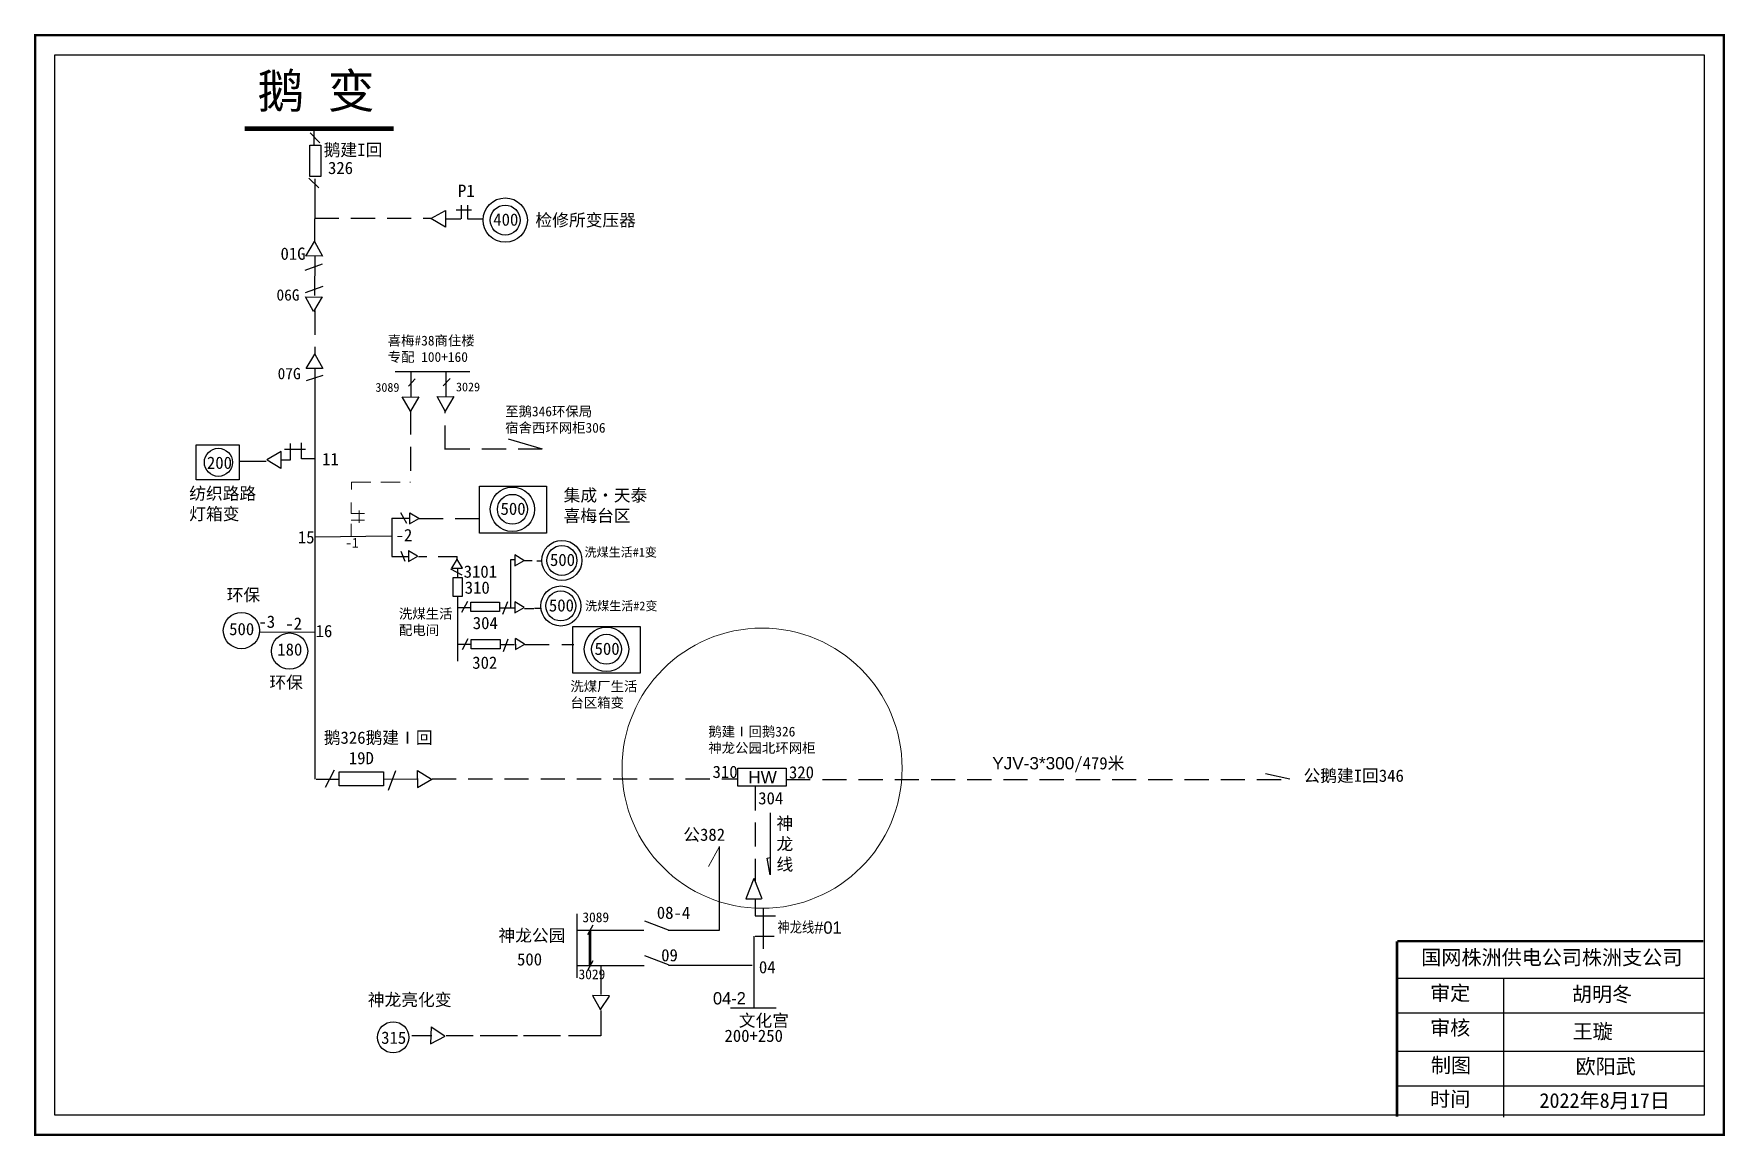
# Model space of a CAD drawing. Extents: x 0 to 344, y 0 to 224.
import ezdxf

# ---------------------------------------------------------------- set-up
doc = ezdxf.new("R2010")
doc.units = 0
doc.header["$LTSCALE"] = 0.774411
doc.linetypes.add('ACAD_ISO02W100', pattern=[15, 12, -3])
doc.linetypes.add('DASHED2', pattern=[9.525, 6.35, -3.175])
doc.layers.get('0').update_dxf_attribs({"linetype": 'CONTINUOUS'})
doc.styles.add('hztxt_txtstyle_2.50_0_0', font='', dxfattribs={"height": 2.5, "bigfont": 'hztxt.shx'})
doc.styles.add('SimSun_txtstyle_2.00_0_0', font='simsun.ttc', dxfattribs={"height": 2})
doc.styles.get("Standard").update_dxf_attribs({"font": 'simkai_0.ttf', "height": 2.5})
doc.styles.add('STYLE1', font='txt.shx', dxfattribs={"height": 2.6})
doc.styles.add('字体', font='simkai_0.ttf', dxfattribs={"height": 2.5})
doc.styles.add('宋体_txtstyle_3.00_0_0', font='SIMSUN.TTC', dxfattribs={"height": 3})
doc.styles.add('宋体_txtstyle_300.00_0_0300', font='SIMSUN.TTC', dxfattribs={"height": 300})
doc.styles.add('楷体_GB2312_txtstyle_2.00_0_0', font='SIMKAI.TTF', dxfattribs={"height": 2})
doc.styles.get('hztxt_txtstyle_2.50_0_0').set_extended_font_data('hztxt')

msp = doc.modelspace()

# ---------------------------------------------------------------- linework, layer by layer
at = {"linetype": 'Continuous'}
for p, q in [((57.95, 202.08), (55.97, 204.06)), ((57.73, 192.85), (55.75, 194.83)), ((56.92, 191.25), (56.89, 181.95)), ((80.59, 186.61), (83.54, 188.24)), ((83.54, 184.86), (80.59, 186.61)), ((83.55, 188.24), (83.54, 184.86)), ((83.57, 186.59), (86.71, 186.59)), ((85.76, 188.37), (88.89, 188.37)), ((86.73, 189.33), (86.73, 186.56)), ((88.01, 189.33), (88.01, 186.56)), ((88.01, 186.55), (91.15, 186.55)), ((55.13, 178.99), (56.89, 181.95)), ((56.89, 181.95), (58.52, 178.99)), ((58.47, 177.36), (54.93, 176.06)), ((58.46, 179.04), (55.13, 178.99)), ((55.08, 171.57), (58.62, 172.88)), ((56.66, 167.72), (55.03, 170.67)), ((55.09, 170.63), (58.41, 170.67)), ((58.41, 170.67), (56.66, 167.72)), ((55.16, 156.08), (56.92, 159.04)), ((56.92, 159.04), (58.55, 156.08)), ((58.54, 156.07), (55.16, 156.08)), ((76.6, 150.26), (76.6, 155.37)), ((83.69, 150.32), (83.69, 155.43)), ((55.26, 153.64), (58.62, 154.76)), ((76.4, 147.38), (74.77, 150.34)), ((74.83, 150.29), (78.15, 150.34)), ((78.15, 150.34), (76.4, 147.38)), ((83.49, 147.43), (81.86, 150.39)), ((81.92, 150.35), (85.24, 150.39)), ((85.24, 150.39), (83.49, 147.43)), ((103.35, 139.68), (96.38, 141.72)), ((50.76, 139.66), (55.07, 139.66)), ((51.93, 140.83), (51.93, 137.46)), ((54.25, 137.69), (54.25, 140.94)), ((47.02, 137.15), (41.66, 137.15)), ((51.93, 137.46), (50.18, 137.46)), ((56.81, 137.69), (54.25, 137.69)), ((72.64, 125.63), (72.64, 117.82)), ((74.38, 126.76), (75.59, 124.62)), ((72.56, 121.94), (56.94, 121.78)), ((74.48, 118.87), (75.28, 116.83)), ((85.91, 117.33), (85.91, 117.82)), ((96.89, 107.45), (96.89, 117.2)), ((96.89, 117.2), (97.67, 117.2)), ((86.97, 114.03), (84.68, 115.22)), ((86.07, 113.61), (86.07, 115.36)), ((99.32, 116.99), (101.22, 116.99)), ((102.14, 116.93), (103.18, 116.93)), ((86.01, 109.56), (86.01, 96.49)), ((88.03, 108.67), (86.84, 106.39)), ((94.7, 107.39), (97.67, 107.39)), ((96.18, 108.57), (95.19, 105.99)), ((99.67, 107.24), (101.57, 107.24)), ((101.69, 107.32), (102.85, 107.32)), ((88.12, 101.08), (86.93, 98.79)), ((94.74, 99.92), (97.6, 99.92)), ((96.27, 100.98), (95.28, 98.4)), ((107.23, 99.92), (109.68, 99.92)), ((60.86, 74.29), (59.03, 70.78)), ((73.4, 74.14), (71.87, 70.17)), ((143.13, 74.7), (152.94, 74.7)), ((143.13, 71.04), (143.13, 74.7)), ((152.94, 74.7), (152.94, 71.04)), ((152.94, 71.04), (143.13, 71.04)), ((149.72, 65.61), (149.72, 52.96)), ((139.36, 41.71), (139.36, 58.78)), ((149.07, 56.37), (149.72, 56.53)), ((149.72, 52.96), (149.07, 56.37)), ((110.31, 45.07), (110.31, 32.04)), ((148.24, 46.2), (148.24, 37.94)), ((110.3, 41.71), (123.99, 41.71)), ((113.57, 42.77), (112.46, 40.74)), ((112.81, 41.41), (112.81, 34.38)), ((113.09, 41.68), (113.09, 34.65)), ((128.97, 41.71), (124.14, 43.56)), ((128.94, 41.71), (139.36, 41.71)), ((146.33, 40.48), (146.33, 26.01)), ((110.31, 34.55), (124.02, 34.55)), ((113.57, 35.51), (112.46, 33.48)), ((115.21, 34.54), (115.21, 28.62)), ((128.97, 34.67), (124.14, 36.52)), ((129, 34.62), (146.01, 34.62)), ((277.39, 31.97), (339.76, 31.97)), ((299.04, 31.96), (299.04, 3.63)), ((115.21, 25.35), (115.21, 20.24)), ((141.6, 25.91), (150.92, 25.91)), ((277.39, 24.86), (339.76, 24.86)), ((80.8, 20.2), (76.71, 20.2)), ((89.19, 20.24), (83.69, 20.24)), ((98.2, 20.24), (90.62, 20.24)), ((107, 20.24), (99.42, 20.24)), ((115.21, 20.24), (108.63, 20.24)), ((277.39, 17.11), (339.76, 17.11)), ((277.39, 10.01), (339.76, 10.01))]:
    msp.add_line(p, q, dxfattribs=at)
at = {"linetype": 'ACAD_ISO02W100'}
msp.add_line((56.81, 201.59), (56.81, 204.67), dxfattribs=at)
for p, q in [((56.94, 194.74), (56.92, 191.25)), ((56.94, 178.89), (56.9, 170.94)), ((56.94, 155.98), (56.94, 72.49)), ((72.64, 125.63), (76.25, 125.63)), ((72.64, 117.82), (75.95, 117.82)), ((78.06, 117.82), (79.73, 117.82)), ((82.06, 117.82), (85.91, 117.82)), ((86.24, 107.42), (88.73, 107.42)), ((56.94, 102.34), (45.75, 102.38)), ((85.98, 99.95), (88.78, 99.95)), ((57.19, 72.47), (61.78, 72.47)), ((70.95, 72.46), (77.98, 72.52))]:
    msp.add_line(p, q)
at = {"linetype": 'DASHED2'}
for p, q in [((56.91, 186.74), (80.55, 186.7)), ((56.94, 167.88), (56.94, 159.04)), ((76.41, 147.55), (76.46, 132.94)), ((83.5, 139.6), (83.5, 147.44)), ((103.27, 139.69), (83.55, 139.69)), ((78.15, 125.54), (90.49, 125.55)), ((99.75, 99.92), (106.17, 99.92)), ((80.83, 72.53), (143.13, 72.53)), ((146.65, 71.03), (146.65, 51.71)), ((146.33, 52.24), (144.74, 48.11)), ((148.04, 48.1), (146.44, 52.24)), ((144.74, 48.11), (147.92, 48.11)), ((146.65, 48.11), (146.65, 44.61)), ((146.65, 44.61), (150.79, 44.61)), ((146.65, 40.48), (150.47, 40.48))]:
    msp.add_line(p, q, dxfattribs=at)
at = {"color": 0, "linetype": 'Continuous'}
for p, q in [((73.33, 155.47), (88.53, 155.47)), ((77.41, 154.01), (76.01, 152.51)), ((84.5, 154.06), (83.1, 152.57)), ((255.5, 72.49), (250.57, 73.59))]:
    msp.add_line(p, q, dxfattribs=at)
at = {"color": 7, "linetype": 'DASHED2'}
for p, q in [((50.07, 139.22), (47.15, 137.52)), ((50.09, 135.76), (50.07, 139.22)), ((47.22, 137.53), (50.05, 135.78)), ((76.25, 126.69), (76.26, 124.44)), ((76.26, 124.44), (78.16, 125.54)), ((78.12, 125.53), (76.28, 126.67)), ((76, 119.02), (76.01, 116.77)), ((76.01, 116.77), (77.91, 117.87)), ((77.86, 117.87), (76.03, 119)), ((85.91, 117.31), (84.77, 115.47)), ((87.01, 115.46), (85.9, 117.36)), ((97.67, 118.14), (97.68, 115.89)), ((99.53, 116.98), (97.69, 118.12)), ((84.76, 115.44), (87.01, 115.46)), ((97.68, 115.89), (99.58, 116.99)), ((97.68, 108.6), (97.7, 106.35)), ((97.7, 106.35), (99.6, 107.45)), ((99.55, 107.45), (97.71, 108.58)), ((97.78, 101.1), (97.79, 98.85)), ((97.79, 98.85), (99.69, 99.95)), ((99.65, 99.95), (97.81, 101.09)), ((77.82, 74.21), (77.84, 70.75)), ((77.84, 70.75), (80.76, 72.44)), ((80.69, 72.43), (77.86, 74.19)), ((113.53, 28.44), (115.13, 25.47)), ((116.99, 28.35), (113.53, 28.44)), ((115.13, 25.54), (116.97, 28.31)), ((80.63, 22.01), (80.54, 18.55)), ((83.44, 20.15), (80.67, 21.99)), ((80.54, 18.55), (83.51, 20.15))]:
    msp.add_line(p, q, dxfattribs=at)
at = {"color": 7, "linetype": 'DASHED2', "lineweight": 0, "ltscale": 0.807005}
msp.add_line((64.41, 132.92), (76.46, 132.94), dxfattribs=at)
at = {"color": 7, "linetype": 'Continuous', "lineweight": 0, "ltscale": 0.130865}
msp.add_line((64.41, 131.44), (64.41, 132.92), dxfattribs=at)
at = {"color": 7, "linetype": 'Continuous', "lineweight": 0, "ltscale": 0.274754}
msp.add_line((64.35, 126.59), (64.35, 128.79), dxfattribs=at)
at = {"color": 7, "linetype": 'Continuous', "lineweight": 0, "ltscale": 0.164852}
for p, q in [((64.35, 126.59), (67.07, 126.59)), ((64.36, 125.18), (67.08, 125.18)), ((65.98, 127.16), (65.98, 124.67))]:
    msp.add_line(p, q, dxfattribs=at)
at = {"color": 7, "linetype": 'DASHED2', "lineweight": 0, "ltscale": 0.534121}
msp.add_line((64.36, 121.86), (64.36, 125.18), dxfattribs=at)
at = {"color": 0, "linetype": 'DASHED2'}
msp.add_line((152.94, 72.42), (255.72, 72.43), dxfattribs=at)
at = {"color": 7, "linetype": 'Continuous', "lineweight": 0, "ltscale": 0.840777}
msp.add_line((139.36, 58.78), (137.14, 54.7), dxfattribs=at)
at = {"linetype": 'Continuous', "const_width": 0.5}
msp.add_lwpolyline([(-0.03, 223.99), (343.94, 223.99), (343.94, 0.03), (-0.03, 0.03)], close=True, dxfattribs=at)
at = {"linetype": 'Continuous'}
for points in [[(4.01, 219.95), (339.9, 219.95), (339.9, 4.07), (4.01, 4.07)], [(32.76, 140.56), (41.53, 140.56), (41.53, 133.42), (32.76, 133.42)], [(90.49, 132.12), (104.16, 132.12), (104.16, 122.56), (90.49, 122.56)], [(85.1, 113.53), (86.97, 113.53), (86.97, 109.69), (85.1, 109.69)], [(88.72, 108.48), (94.59, 108.48), (94.59, 106.59), (88.72, 106.59)], [(109.52, 103.58), (123.18, 103.58), (123.18, 94.03), (109.52, 94.03)], [(88.82, 100.88), (94.68, 100.88), (94.68, 98.99), (88.82, 98.99)], [(61.93, 73.98), (70.95, 73.98), (70.95, 71.08), (61.93, 71.08)]]:
    msp.add_lwpolyline(points, close=True, dxfattribs=at)
for points, const_width in [([(42.67, 204.93), (73.03, 204.93)], 1), ([(277.36, 39.47), (277.36, 3.74)], 0.5), ([(277.39, 39.47), (339.76, 39.47)], 0.5)]:
    msp.add_lwpolyline(points, dxfattribs=dict(at, const_width=const_width))
at = {"linetype": 'ACAD_ISO02W100'}
msp.add_lwpolyline([(58.14, 195.19), (55.93, 195.19), (55.93, 201.59), (58.14, 201.59)], close=True, dxfattribs=at)
at = {"color": 7, "linetype": 'Continuous'}
for centre, radius in [((95.72, 186.31), 4.52), ((95.72, 186.31), 3.05), ((37.31, 136.99), 2.86), ((97.2, 127.42), 4.52), ((97.2, 127.42), 3.05), ((107.27, 117.01), 4.08), ((107.27, 117.01), 3.05), ((107.05, 107.74), 4.08), ((107.05, 107.74), 3.05), ((116.35, 98.92), 4.52), ((116.35, 98.92), 3.05)]:
    msp.add_circle(centre, radius, dxfattribs=at)
for centre in [(42, 102.72), (51.8, 98.55)]:
    msp.add_circle(centre, 3.69)
at = {"color": 12, "linetype": 'Continuous', "lineweight": 0, "ltscale": 2.030372, "true_color": 0xc00000}
msp.add_circle((148.04, 74.7), 28.53, dxfattribs=at)
at = {"linetype": 'Continuous'}
msp.add_circle((72.9, 19.9), 3.18, dxfattribs=at)

# ---------------------------------------------------------------- texts
for s, p in [('06G', (49.14, 169.92)), ('07G', (49.37, 153.91))]:
    msp.add_text(s, height=2.3).set_placement(p)
at = {"style": '字体'}
for s, p in [('15', (53.49, 120.48)), ('-2', (73.4, 120.92)), ('3101', (87.26, 113.49)), ('310', (87.48, 110.23)), ('-3', (45.46, 103.29)), ('-2', (50.94, 102.9)), ('16', (57.11, 101.39)), ('304', (89.12, 103.02)), ('302', (89.01, 94.95))]:
    msp.add_text(s, height=2.5, dxfattribs=at).set_placement(p)
at = {"linetype": 'Continuous', "attachment_point": 1}
for s, insert, char_height, width, style in [('鹅 变', (45.25, 216.13), 7, 27.4955, '字体'), ('{\\fKaiTi_GB2312|b0|i0|c134|p49;鹅建I回}', (58.75, 201.87), 2.5, 16.4344, 'STYLE1'), ('400', (93.29, 187.67), 2.5, 10.5016, '字体'), ('{\\H0.8x;3089}', (69.28, 153.15), 2.25, 30.4758, '字体'), ('{\\H0.8x;3029}', (85.7, 153.24), 2.25, 30.4758, '字体'), ('{\\fSimSun|b0|i0|c134|p2;集成\\fSimSun|b0|i0|c0|p2;·\\fSimSun|b0|i0|c134|p2;天泰\\P喜梅台区}', (107.62, 131.54), 2.5, 18.3604, 'STYLE1'), ('500', (94.77, 128.79), 2.5, 10.5016, '字体'), ('500', (104.84, 118.38), 2.5, 10.5016, '字体'), ('{\\fSimSun|b0|i0|c134|p2;洗煤生活#1变}', (111.89, 119.58), 1.8, 15.3785, '字体'), ('环保', (39, 111.24), 2.5, 7.1896, 'STYLE1'), ('{\\fSimSun|b0|i0|c134|p2;洗煤生活\\P配电间}', (74.08, 107.16), 2, 14.6562, 'STYLE1'), ('500', (104.62, 109.11), 2.5, 10.5016, '字体'), ('{\\fSimSun|b0|i0|c134|p2;洗煤生活#2变}', (112, 108.64), 1.8, 15.3785, '字体'), ('500', (113.92, 100.28), 2.5, 10.5016, '字体'), ('环保', (47.7, 93.43), 2.5, 7.1896, 'STYLE1'), ('{\\fSimSun|b0|i0|c134|p2;洗煤厂生活\\P台区箱变}', (109, 92.38), 2, 18.3896, 'STYLE1'), ('鹅326鹅建Ⅰ回\\P   19D', (58.77, 82.18), 2.5, 29.0148, '字体'), ('310', (137.96, 75.21), 2.5, 17.7653, '字体'), ('{\\fArial|b0|i0|c0|p32;HW}', (145.23, 74.12), 2.5, 10.5016, '字体'), ('320', (153.51, 75.11), 2.5, 17.7653, '字体'), ('304', (147.25, 69.84), 2.5, 17.7653, '字体'), ('公382', (131.99, 62.42), 2.5, 20.3667, '字体'), ('神龙线', (150.97, 64.71), 2.5, 1.7654, '字体'), ('{\\H0.8x;3089}', (111.44, 45.35), 2.5, 20.3667, '字体'), ('08-4', (126.6, 46.53), 2.5, 20.3667, '字体'), ('神龙公园', (94.35, 41.9), 2.5, 13.0474, '字体'), ('神龙线#01', (151.17, 43.5), 2.5, 20.3667, 'hztxt_txtstyle_2.50_0_0'), ('500', (98.13, 37.04), 2.5, 28.3056, '字体'), ('09', (127.49, 37.88), 2.5, 2.8712, '字体'), ('04', (147.39, 35.44), 2.5, 2.8712, '字体'), ('{\\H0.8x;3029}', (110.66, 33.74), 2.5, 20.3667, '字体'), ('神龙亮化变', (67.74, 28.81), 2.5, 25.3365, '字体'), ('04-2', (138.04, 29.1), 2.5, 2.8712, 'hztxt_txtstyle_2.50_0_0'), ('审定', (284.09, 30.41), 3, 23.4615, '字体'), ('胡明冬', (312.96, 30.18), 3, 23.4615, '宋体_txtstyle_3.00_0_0'), ('文化宫', (143.28, 24.58), 2.5, 15.9115, '字体'), ('315', (70.46, 21.08), 2.5, 2.8641, '字体'), ('200+250', (140.38, 21.47), 2.5, 2.8641, '字体'), ('审核', (284.09, 23.34), 3, 23.4615, '字体'), ('王璇', (313.11, 22.62), 3, 33.0539, '宋体_txtstyle_3.00_0_0'), ('制图', (284.25, 15.72), 3, 23.4615, '字体'), ('欧阳武', (313.72, 15.47), 3, 60.45, '宋体_txtstyle_3.00_0_0'), ('时间', (284.09, 8.84), 3, 23.4615, '字体')]:
    msp.add_mtext(s, dxfattribs=dict(at, insert=insert, char_height=char_height, width=width, style=style))
at = {"linetype": 'Continuous', "insert": (59.63, 198.19), "char_height": 2.5, "width": 5.6554, "attachment_point": 1}
msp.add_mtext('326', dxfattribs=at)
at = {"linetype": 'DASHED2', "attachment_point": 1}
for s, insert, char_height, width, style in [('P1', (86.1, 193.54), 2.5, 3.6271, '字体'), ('01G', (49.96, 180.73), 2.5, 3.6271, '字体'), ('鹅建Ⅰ回鹅326^M^J神龙公园北环网柜', (137.09, 83.16), 2, 42.6667, '楷体_GB2312_txtstyle_2.00_0_0')]:
    msp.add_mtext(s, dxfattribs=dict(at, insert=insert, char_height=char_height, width=width, style=style))
at = {"color": 7, "linetype": 'Continuous', "char_height": 2.5, "attachment_point": 1, "style": '字体'}
for s, insert, width in [('{\\fSimSun|b0|i0|c134|p2;检修所变压器}', (101.88, 187.57), 24.4444), ('200', (34.97, 138.15), 8.9614), ('11', (58.43, 138.91), 4.888), ('纺织路路\\P灯箱变', (31.37, 131.91), 24.4444)]:
    msp.add_mtext(s, dxfattribs=dict(at, insert=insert, width=width))
at = {"color": 7, "attachment_point": 1}
for s, insert, char_height, width, style in [('喜梅#38商住楼^M^J专配 100+160', (71.79, 162.78), 2, 28.4667, 'SimSun_txtstyle_2.00_0_0'), ('500', (39.5, 104.29), 2.5, 5.3798, '字体'), ('180', (49.3, 100.13), 2.5, 5.3798, '字体')]:
    msp.add_mtext(s, dxfattribs=dict(at, insert=insert, char_height=char_height, width=width, style=style))
at = {"insert": (95.71, 148.36), "char_height": 2, "width": 22.5267, "attachment_point": 1, "style": '楷体_GB2312_txtstyle_2.00_0_0'}
msp.add_mtext('至鹅346环保局^M^J宿舍西环网柜306', dxfattribs=at)
at = {"color": 7, "linetype": 'Continuous', "lineweight": 0, "ltscale": 0.426872, "insert": (63.15, 121.62), "char_height": 2, "attachment_point": 1, "style": '楷体_GB2312_txtstyle_2.00_0_0'}
msp.add_mtext('-1', dxfattribs=at)
at = {"color": 0, "linetype": 'DASHED2', "insert": (194.92, 76.97), "char_height": 2.5, "width": 37.6252, "attachment_point": 1, "style": '字体'}
msp.add_mtext('{\\fArial|b0|i0|c0|p32;YJV-3*300\\fKaiTi_GB2312|b0|i0|c134|p32;/479米}', dxfattribs=at)
at = {"color": 0, "linetype": 'Continuous', "insert": (258.31, 74.43), "char_height": 2.5, "width": 32.8772, "attachment_point": 1, "style": 'STYLE1'}
msp.add_mtext('{\\fKaiTi_GB2312|b0|i0|c134|p49;公鹅建I回346}', dxfattribs=at)
at = {"color": 7, "linetype": 'Continuous', "lineweight": 0, "ltscale": 0.687227, "char_height": 3, "attachment_point": 1, "style": '宋体_txtstyle_300.00_0_0300'}
for s, insert in [('国网株洲供电公司株洲支公司', (282.29, 37.68)), ('2022年8月17日', (306.37, 8.54))]:
    msp.add_mtext(s, dxfattribs=dict(at, insert=insert))

doc.saveas('drawing.dxf')
